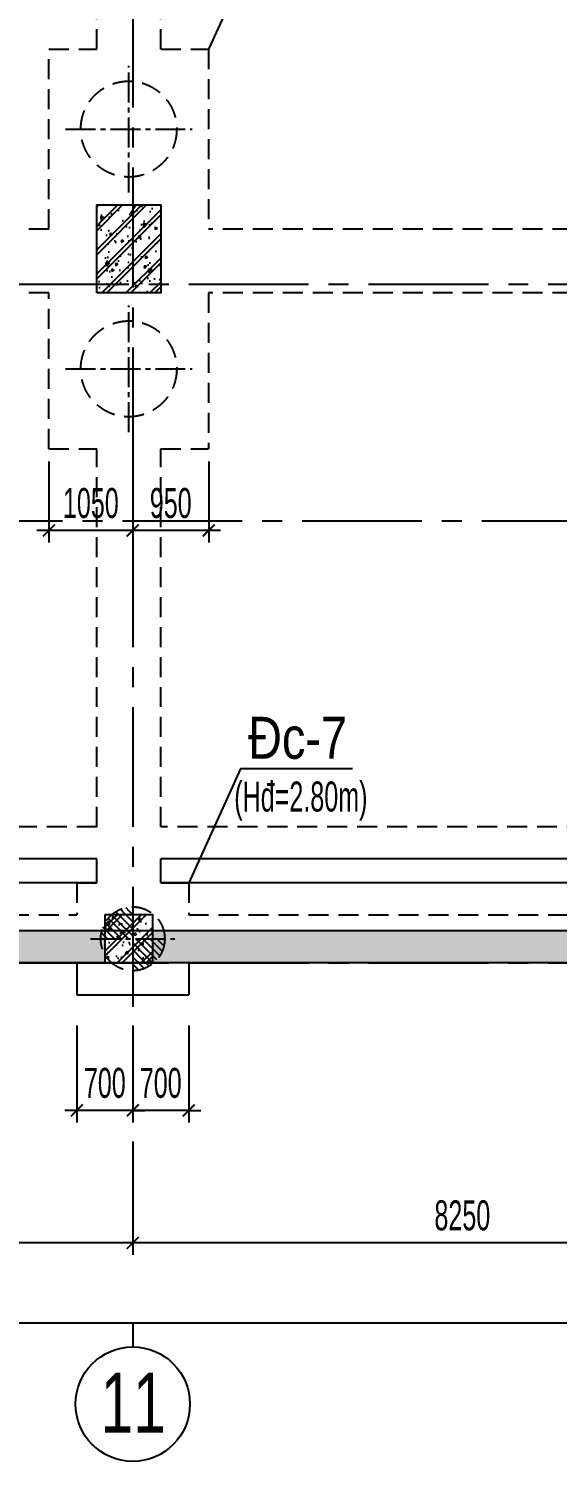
# Model space of a CAD drawing. Extents: x 1719887 to 1865417, y -150890 to 59748.
# Drawn here: x 1821127 to 1827744, y -125375 to -107451 of the extents above; entities that cross this region are included whole.
import ezdxf
from ezdxf.enums import TextEntityAlignment as Align

# ---------------------------------------------------------------- set-up
doc = ezdxf.new("R2010")
doc.units = 0
doc.header["$LTSCALE"] = 1000
doc.header["$MEASUREMENT"] = 0
doc.header["$PDMODE"] = 3
doc.linetypes.add('CENTER2', pattern=[1.125, 0.75, -0.125, 0.125, -0.125])
doc.linetypes.add('HIDDEN', pattern=[0.375, 0.25, -0.125])
doc.layers.get('0').update_dxf_attribs({"linetype": 'CONTINUOUS'})
doc.layers.get('Defpoints').update_dxf_attribs({"linetype": 'CONTINUOUS'})
for name, color, linetype in [('CDC.01.AXIS', 160, 'CENTER2'), ('CDC.02.DIM', 1, 'CONTINUOUS'), ('CDC.03.BORDER', 3, 'CONTINUOUS'), ('CDC.04.HIDDEN', 8, 'HIDDEN'), ('CDC.05.STEEL', 4, 'CONTINUOUS'), ('CDC.06.TEXT', 2, 'CONTINUOUS'), ('CDC.10.HATCH', 9, 'CONTINUOUS'), ('CDC.11.NOTE', 8, 'CONTINUOUS'), ('KCS_CHI', 1, 'CONTINUOUS')]:
    doc.layers.add(name, color=color, linetype=linetype)
doc.styles.add('ARIAL', font='arial.ttf', dxfattribs={"width": 0.6})
doc.dimstyles.new('D150', dxfattribs={"dimscale": 150, "dimtxt": 2.5, "dimasz": 1, "dimexe": 1, "dimexo": 0, "dimgap": 1, "dimtad": 1, "dimdec": 0, "dimdsep": 46, "dimtxsty": 'ARIAL', "dimblk": 'ARCHTICK', "dimcen": 1, "dimdle": 1, "dimclrd": 1, "dimclre": 1, "dimclrt": 2, "dimadec": 0, "dimazin": 0, "dimtfac": 0.00072, "dimtdec": 0, "dimtix": 1, "dimtmove": 2, "dimatfit": 3, "dimldrblk": 'ARCHTICK', "dimfxl": 1, "dimtolj": 1, "dimlwd": -1, "dimlwe": -1, "dimarcsym": 0})

# ---------------------------------------------------------------- blocks, each defined once
blk = doc.blocks.new('_ARCHTICK')
at = {"color": 0, "linetype": 'ByBlock', "const_width": 0.15}
blk.add_lwpolyline([(-0.5, -0.5), (0.5, 0.5)], dxfattribs=at)
blk = doc.blocks.new('*D15')
at = {"layer": 'CDC.02.DIM', "color": 1, "transparency": 16777216}
for p, q in [((1734550, -121372), (1734550, -123792)), ((1838480, -121372), (1838480, -123792)), ((1734400, -123642), (1838630, -123642))]:
    blk.add_line(p, q, dxfattribs=at)
at = {"layer": 'Defpoints', "color": 0, "transparency": 16777216}
for p in [(1734550, -121372), (1838480, -121372), (1838480, -123642)]:
    blk.add_point(p, dxfattribs=at)
at = {"layer": 'CDC.02.DIM', "color": 1, "transparency": 16777216, "xscale": 150, "yscale": 150, "zscale": 150, "rotation": 180}
blk.add_blockref('_ARCHTICK', (1734550, -123642), dxfattribs=at)
at = {"layer": 'CDC.02.DIM', "color": 1, "transparency": 16777216, "xscale": 150, "yscale": 150, "zscale": 150}
blk.add_blockref('_ARCHTICK', (1838480, -123642), dxfattribs=at)
at = {"layer": 'CDC.02.DIM', "color": 2, "transparency": 16777216, "insert": (1786515, -123300), "char_height": 375, "attachment_point": 5, "style": 'ARIAL'}
blk.add_mtext('\\A1;103930', dxfattribs=at)
blk = doc.blocks.new('MONG')
at = {"layer": 'CDC.10.HATCH'}
h = blk.add_hatch(dxfattribs=at)
h.set_pattern_fill('CHAU-01', color=256, scale=50, style=0, pattern_type=2)
h.set_pattern_definition([(230, (3571359.47, -183495.4), (-358.63009, 31.376067), [37.5, -412.5]), (175, (3571359.47, -183495.4), (69.37567, -376.09607), [30, -330]), (280.4514, (3571329.6, -183492.77), (-289.25469, -344.71977), [31.870095, -350.571056]), (226.1842, (3571359.47, -183595.4), (-533.62052, 82.75951), [56.25, -618.75]), (276.6356, (3571315, -183588.5), (-467.33135, -487.05894), [47.80514, -525.8565]), (171.1842, (3571359.47, -183595.4), (-467.33097, -487.0593), [45, -495]), (201, (3571309.47, -183570.4), (-298.453526, 201.309445), [37.5, -412.5]), (146, (3571309.47, -183570.4), (-121.657666, -362.57502), [30, -330]), (251.4514, (3571284.6, -183553.6), (-420.111314, -161.26525), [31.870095, -350.571056]), (217.5, (3571359.47, -183495.39), (-6.079928, -166.446927), [0, -326, 0, -335, 0, -331.25]), (187.5, (3571359.47, -183495.39), (-131.534769, -197.205856), [0, -191, 0, -318.5, 0, -126.25]), (147.5, (3571470.97, -183495.39), (-266.911218, 11.277436), [0, -125, 0, -390, 0, -517.5]), (137.5, (3571520.97, -183495.39), (-291.593085, -50.05249), [0, -162.5, 0, -259, 0, -367.5]), (225, (3571359.47, -183495.39), (150.26019, -150.26019), []), (225, (3571359.47, -183556.64), (150.26019, -150.26019), [])])
h.paths.add_polyline_path([(1822430, -110757), (1822780, -110757), (1822780, -110648), (1822430, -110648)])
h.paths.add_polyline_path([(1822430, -110648), (1822780, -110648), (1822780, -109657), (1822430, -109657)])
h.paths.add_polyline_path([(1821980, -110648), (1822430, -110648), (1822430, -109657), (1821980, -109657)])
h.paths.add_polyline_path([(1821980, -110757), (1822430, -110757), (1822430, -110648), (1821980, -110648)])
h = blk.add_hatch(dxfattribs=at)
h.set_pattern_fill('CHAU-01', color=256, scale=50, angle=270, style=0, pattern_type=2)
h.set_pattern_definition([(220, (3571436.36, -425858.9), (31.376067, -358.63009), [37.5, -412.5]), (275, (3571436.36, -425858.9), (-376.09607, 69.37567), [30, -330]), (169.5486, (3571438.98, -425888.8), (-344.71977, -289.25469), [31.870095, -350.571056]), (223.8158, (3571336.36, -425858.9), (82.75951, -533.62052), [56.25, -618.75]), (173.3644, (3571343.26, -425903.37), (-487.05894, -467.33135), [47.80514, -525.8565]), (278.8158, (3571336.36, -425858.9), (-487.0593, -467.33097), [45, -495]), (249, (3571361.36, -425908.9), (201.309445, -298.453526), [37.5, -412.5]), (304, (3571361.36, -425908.9), (-362.57502, -121.657666), [30, -330]), (198.5486, (3571378.14, -425933.78), (-161.26525, -420.111314), [31.870095, -350.571056]), (232.5, (3571436.36, -425858.9), (-166.446927, -6.079928), [0, -326, 0, -335, 0, -331.25]), (262.5, (3571436.36, -425858.9), (-197.205856, -131.534769), [0, -191, 0, -318.5, 0, -126.25]), (302.5, (3571436.36, -425747.4), (11.277436, -266.911218), [0, -125, 0, -390, 0, -517.5]), (312.5, (3571436.36, -425697.4), (-50.05249, -291.593085), [0, -162.5, 0, -259, 0, -367.5]), (225, (3571436.36, -425858.9), (-150.26019, 150.26019), []), (225, (3571375.11, -425858.9), (-150.26019, 150.26019), [])])
h.paths.add_polyline_path([(1822080, -119138), (1822680, -119138), (1822680, -118538), (1822080, -118538)])
h = blk.add_hatch(dxfattribs=at)
h.set_pattern_fill('CHAU-01', color=256, scale=80, style=0, pattern_type=2)
h.set_pattern_definition([(50, (0, 0), (573.80815, -50.20171), [60, -660]), (355, (0, 0), (-111.00107, 601.7537), [48, -528]), (100.4514, (47.8, -4.2), (462.8075, 551.55163), [50.99215, -560.91369]), (46.1842, (0, 160), (853.79284, -132.4152), [90, -990]), (96.6356, (71.15, 149), (747.73016, 779.2943), [76.48823, -841.3704]), (351.1842, (0, 160), (747.72956, 779.2949), [72, -792]), (21, (80, 120), (477.52564, -322.09511), [60, -660]), (326, (80, 120), (194.65227, 580.12004), [48, -528]), (71.4514, (119.8, 93.16), (672.1781, 258.0244), [50.99215, -560.91369]), (37.5, (0, 0), (9.727884, 266.315083), [0, -521.6, 0, -536, 0, -530]), (7.5, (0, 0), (210.45563, 315.52937), [0, -305.6, 0, -509.6, 0, -202]), (327.5, (-178.4, 0), (427.05795, -18.043897), [0, -200, 0, -624, 0, -828]), (317.5, (-258.4, 0), (466.548935, 80.083986), [0, -260, 0, -414.4, 0, -588]), (45, (0, 0), (-240.416306, 240.416306), []), (45, (0, 98), (-240.416306, 240.416306), [])])
h.paths.add_polyline_path([(1837881, -118738), (1830790, -118738), (1830790, -119138), (1837881, -119138)])
h.paths.add_polyline_path([(1830190, -118738), (1822680, -118738), (1822680, -119138), (1830190, -119138)])
h.paths.add_polyline_path([(1822080, -118738), (1814480, -118738), (1814480, -119138), (1822080, -119138)])
h.paths.add_polyline_path([(1813880, -118738), (1806230, -118737), (1806230, -119137), (1813880, -119138)])
h.paths.add_polyline_path([(1805630, -118737), (1798170, -118737), (1798170, -119137), (1805630, -119137)])
h.paths.add_polyline_path([(1797570, -118737), (1790304, -118737), (1790304, -119137), (1797570, -119137)])
h.paths.add_polyline_path([(1789255, -118737), (1781880, -118737), (1781880, -119137), (1789255, -119137)])
h.paths.add_polyline_path([(1765130, -118737), (1757480, -118737), (1757480, -119137), (1765130, -119137)])
h.paths.add_polyline_path([(1756880, -118737), (1749280, -118737), (1749280, -119137), (1756880, -119137)])
h.paths.add_polyline_path([(1748680, -118737), (1741170, -118737), (1741170, -119137), (1748680, -119137)])
h.paths.add_polyline_path([(1740570, -118737), (1735149, -118737), (1735149, -119137), (1740570, -119137)])
at = {"layer": 'CDC.01.AXIS', "ltscale": 2}
for p, q in [((1822430, -61938), (1822430, -120474)), ((1733131, -110648), (1840145, -110648)), ((1734550, -113608), (1840145, -113608)), ((1733131, -119138), (1840145, -119138))]:
    blk.add_line(p, q, dxfattribs=at)
at = {"layer": 'CDC.05.STEEL'}
for p, q in [((1837881, -118738), (1735149, -118737)), ((1838481, -119138), (1734550, -119137))]:
    blk.add_line(p, q, dxfattribs=at)
at = {"layer": 'CDC.05.STEEL', "ltscale": 2000}
for points in [[(1821980, -110757), (1821980, -109657), (1822780, -109657), (1822780, -110757)], [(1822080, -118538), (1822080, -119138), (1822680, -119138), (1822680, -118538)]]:
    blk.add_lwpolyline(points, close=True, dxfattribs=at)
blk = doc.blocks.new('*D33')
at = {"layer": 'CDC.02.DIM', "color": 1, "transparency": 16777216}
for p, q in [((1822430, -121372), (1822430, -122792)), ((1830680, -121372), (1830680, -122792)), ((1830830, -122642), (1822280, -122642))]:
    blk.add_line(p, q, dxfattribs=at)
at = {"layer": 'Defpoints', "color": 0, "transparency": 16777216}
for p in [(1822430, -121372), (1830680, -121372), (1822430, -122642)]:
    blk.add_point(p, dxfattribs=at)
at = {"layer": 'CDC.02.DIM', "color": 1, "transparency": 16777216, "xscale": 150, "yscale": 150, "zscale": 150, "rotation": 180}
blk.add_blockref('_ARCHTICK', (1822430, -122642), dxfattribs=at)
at = {"layer": 'CDC.02.DIM', "color": 1, "transparency": 16777216, "xscale": 150, "yscale": 150, "zscale": 150}
blk.add_blockref('_ARCHTICK', (1830680, -122642), dxfattribs=at)
at = {"layer": 'CDC.02.DIM', "color": 2, "transparency": 16777216, "insert": (1826555, -122300), "char_height": 375, "attachment_point": 5, "style": 'ARIAL'}
blk.add_mtext('\\A1;8250', dxfattribs=at)
blk = doc.blocks.new('*D34')
at = {"layer": 'CDC.02.DIM', "color": 1, "transparency": 16777216}
for p, q in [((1814180, -121372), (1814180, -122792)), ((1822430, -121372), (1822430, -122792)), ((1822580, -122642), (1814030, -122642))]:
    blk.add_line(p, q, dxfattribs=at)
at = {"layer": 'Defpoints', "color": 0, "transparency": 16777216}
for p in [(1814180, -121372), (1822430, -121372), (1814180, -122642)]:
    blk.add_point(p, dxfattribs=at)
at = {"layer": 'CDC.02.DIM', "color": 1, "transparency": 16777216, "xscale": 150, "yscale": 150, "zscale": 150, "rotation": 180}
blk.add_blockref('_ARCHTICK', (1814180, -122642), dxfattribs=at)
at = {"layer": 'CDC.02.DIM', "color": 1, "transparency": 16777216, "xscale": 150, "yscale": 150, "zscale": 150}
blk.add_blockref('_ARCHTICK', (1822430, -122642), dxfattribs=at)
at = {"layer": 'CDC.02.DIM', "color": 2, "transparency": 16777216, "insert": (1818305, -122300), "char_height": 375, "attachment_point": 5, "style": 'ARIAL'}
blk.add_mtext('\\A1;8250', dxfattribs=at)
blk = doc.blocks.new('*D229')
at = {"layer": 'CDC.02.DIM', "color": 1, "transparency": 16777216}
for p, q in [((1822430, -112867), (1822430, -113879)), ((1823380, -112867), (1823380, -113879)), ((1823530, -113729), (1822280, -113729))]:
    blk.add_line(p, q, dxfattribs=at)
at = {"layer": 'Defpoints', "color": 0, "transparency": 16777216}
for p in [(1822430, -112867), (1823380, -112867), (1822430, -113729)]:
    blk.add_point(p, dxfattribs=at)
at = {"layer": 'CDC.02.DIM', "color": 1, "transparency": 16777216, "xscale": 150, "yscale": 150, "zscale": 150, "rotation": 180}
blk.add_blockref('_ARCHTICK', (1822430, -113729), dxfattribs=at)
at = {"layer": 'CDC.02.DIM', "color": 1, "transparency": 16777216, "xscale": 150, "yscale": 150, "zscale": 150}
blk.add_blockref('_ARCHTICK', (1823380, -113729), dxfattribs=at)
at = {"layer": 'CDC.02.DIM', "color": 2, "transparency": 16777216, "insert": (1822905, -113388), "char_height": 375, "attachment_point": 5, "style": 'ARIAL'}
blk.add_mtext('\\A1;950', dxfattribs=at)
blk = doc.blocks.new('*D230')
at = {"layer": 'CDC.02.DIM', "color": 1, "transparency": 16777216}
for p, q in [((1821380, -112867), (1821380, -113879)), ((1822430, -112867), (1822430, -113879)), ((1822580, -113729), (1821230, -113729))]:
    blk.add_line(p, q, dxfattribs=at)
at = {"layer": 'Defpoints', "color": 0, "transparency": 16777216}
for p in [(1821380, -112867), (1822430, -112867), (1821380, -113729)]:
    blk.add_point(p, dxfattribs=at)
at = {"layer": 'CDC.02.DIM', "color": 1, "transparency": 16777216, "xscale": 150, "yscale": 150, "zscale": 150, "rotation": 180}
blk.add_blockref('_ARCHTICK', (1821380, -113729), dxfattribs=at)
at = {"layer": 'CDC.02.DIM', "color": 1, "transparency": 16777216, "xscale": 150, "yscale": 150, "zscale": 150}
blk.add_blockref('_ARCHTICK', (1822430, -113729), dxfattribs=at)
at = {"layer": 'CDC.02.DIM', "color": 2, "transparency": 16777216, "insert": (1821905, -113388), "char_height": 375, "attachment_point": 5, "style": 'ARIAL'}
blk.add_mtext('\\A1;1050', dxfattribs=at)
blk = doc.blocks.new('*D309')
at = {"layer": 'CDC.02.DIM', "color": 1, "transparency": 16777216}
for p, q in [((1822430, -119923), (1822430, -121135)), ((1823130, -119923), (1823130, -121135)), ((1822430, -120985), (1822280, -120985)), ((1823130, -120985), (1822430, -120985)), ((1823130, -120985), (1823280, -120985))]:
    blk.add_line(p, q, dxfattribs=at)
at = {"layer": 'Defpoints', "color": 0, "transparency": 16777216}
for p in [(1822430, -119923), (1823130, -119923), (1822430, -120985)]:
    blk.add_point(p, dxfattribs=at)
at = {"layer": 'CDC.02.DIM', "color": 1, "transparency": 16777216, "xscale": 150, "yscale": 150, "zscale": 150}
blk.add_blockref('_ARCHTICK', (1822430, -120985), dxfattribs=at)
at = {"layer": 'CDC.02.DIM', "color": 1, "transparency": 16777216, "xscale": 150, "yscale": 150, "zscale": 150, "rotation": 180}
blk.add_blockref('_ARCHTICK', (1823130, -120985), dxfattribs=at)
at = {"layer": 'CDC.02.DIM', "color": 2, "transparency": 16777216, "insert": (1822780, -120643), "char_height": 375, "attachment_point": 5, "style": 'ARIAL'}
blk.add_mtext('\\A1;700', dxfattribs=at)
blk = doc.blocks.new('*D310')
at = {"layer": 'CDC.02.DIM', "color": 1, "transparency": 16777216}
for p, q in [((1821730, -119923), (1821730, -121135)), ((1822430, -119923), (1822430, -121135)), ((1821730, -120985), (1821580, -120985)), ((1822430, -120985), (1821730, -120985)), ((1822430, -120985), (1822580, -120985))]:
    blk.add_line(p, q, dxfattribs=at)
at = {"layer": 'Defpoints', "color": 0, "transparency": 16777216}
for p in [(1821730, -119923), (1822430, -119923), (1821730, -120985)]:
    blk.add_point(p, dxfattribs=at)
at = {"layer": 'CDC.02.DIM', "color": 1, "transparency": 16777216, "xscale": 150, "yscale": 150, "zscale": 150}
blk.add_blockref('_ARCHTICK', (1821730, -120985), dxfattribs=at)
at = {"layer": 'CDC.02.DIM', "color": 1, "transparency": 16777216, "xscale": 150, "yscale": 150, "zscale": 150, "rotation": 180}
blk.add_blockref('_ARCHTICK', (1822430, -120985), dxfattribs=at)
at = {"layer": 'CDC.02.DIM', "color": 2, "transparency": 16777216, "insert": (1822080, -120643), "char_height": 375, "attachment_point": 5, "style": 'ARIAL'}
blk.add_mtext('\\A1;700', dxfattribs=at)

msp = doc.modelspace()

# ---------------------------------------------------------------- hatches: boundary and pattern name
at = {"layer": 'CDC.10.HATCH'}
h = msp.add_hatch(dxfattribs=at)
h.set_pattern_fill('ANSI31', color=256, scale=500, style=0)
h.set_pattern_definition([(135, (3599093.4, -37453.253), (44.1941738, 44.1941738), [])])
edge = h.paths.add_edge_path()
edge.add_line((1822429.7, -118437.6), (1822429.7, -118837.6))
edge.add_line((1822429.7, -118837.6), (1822029.7, -118837.6))
edge.add_ellipse((1822429.7, -118837.6), major_axis=(282.8, 282.8), ratio=1, start_angle=45, end_angle=135, ccw=False)
edge = h.paths.add_edge_path()
edge.add_line((1822429.7, -118837.6), (1822829.7, -118837.6))
edge.add_ellipse((1822429.7, -118837.6), major_axis=(282.8, 282.8), ratio=1, start_angle=225, end_angle=315, ccw=False)
edge.add_line((1822429.7, -119237.6), (1822429.7, -118837.6))

# ---------------------------------------------------------------- linework, layer by layer
at = {"layer": 'CDC.01.AXIS', "ltscale": 0.5}
for p, q in [((1822379.7, -109499.4), (1822379.7, -107915.4)), ((1821587.7, -108707.4), (1823171.7, -108707.4)), ((1822379.7, -112499.4), (1822379.7, -110915.4)), ((1821587.7, -111707.4), (1823171.7, -111707.4)), ((1822429.7, -118309.6), (1822429.7, -119365.6)), ((1821901.7, -118837.6), (1822957.7, -118837.6))]:
    msp.add_line(p, q, dxfattribs=at)
at = {"layer": 'CDC.03.BORDER'}
for p, q in [((1821979.7, -117837.6), (1814579.7, -117837.6)), ((1821979.7, -118137.6), (1821979.7, -117837.6)), ((1822779.7, -118137.6), (1822779.7, -117837.6)), ((1829989.7, -117837.6), (1822779.7, -117837.6)), ((1821979.7, -118137.6), (1814879.7, -118137.6)), ((1821729.7, -118137.6), (1821979.7, -118137.6)), ((1822779.7, -118137.6), (1823129.7, -118137.6)), ((1829989.7, -118137.6), (1822779.7, -118137.6)), ((1821729.7, -119137.1), (1821729.7, -119537.6)), ((1823129.7, -119137.1), (1823129.7, -119537.6)), ((1821729.7, -119537.6), (1823129.7, -119537.6))]:
    msp.add_line(p, q, dxfattribs=at)
at = {"layer": 'CDC.04.HIDDEN'}
for p, q in [((1821979.7, -107707.4), (1821979.7, -104297.7)), ((1822779.7, -107707.4), (1822779.7, -104297.7)), ((1821379.7, -109957.4), (1821379.7, -107707.4)), ((1821379.7, -107707.4), (1821979.7, -107707.4)), ((1822779.7, -107707.4), (1823379.7, -107707.4)), ((1823379.7, -107707.4), (1823379.7, -109957.4)), ((1821379.7, -109957.4), (1815179.7, -109957.4)), ((1827933.8, -109957.4), (1823379.7, -109957.4)), ((1821379.7, -110757.4), (1815179.7, -110757.4)), ((1821379.7, -112707.4), (1821379.7, -110757.4)), ((1827933.8, -110757.4), (1823379.7, -110757.4)), ((1823379.7, -110757.4), (1823379.7, -112707.4)), ((1821379.7, -112707.4), (1821979.7, -112707.4)), ((1821979.7, -117437.6), (1821979.7, -112707.4)), ((1822779.7, -112707.4), (1823379.7, -112707.4)), ((1822779.7, -117437.6), (1822779.7, -112707.4)), ((1821979.7, -117437.6), (1814579.7, -117437.6)), ((1829989.7, -117437.6), (1822779.7, -117437.6)), ((1821729.7, -118137.6), (1821729.7, -118537.1)), ((1823129.7, -118137.6), (1823129.7, -118537.1)), ((1814879.7, -118537.2), (1821731.1, -118537.1)), ((1823129.7, -118537.1), (1829791.1, -118537.1))]:
    msp.add_line(p, q, dxfattribs=at)
for centre, radius in [((1822379.7, -108707.4), 600), ((1822379.7, -111707.4), 600), ((1822429.7, -118837.6), 400)]:
    msp.add_circle(centre, radius, dxfattribs=at)
at = {"layer": 'CDC.11.NOTE'}
for points in [[(1825194.7, -106804.6), (1823790, -106804.6), (1823379.7, -107707.4)], [(1825181.7, -116713), (1823777, -116713), (1823129.6, -118137.5)]]:
    msp.add_lwpolyline(points, dxfattribs=at)
at = {"layer": 'KCS_CHI'}
msp.add_line((1822429.7, -123641.8), (1822429.7, -123943.7), dxfattribs=at)
msp.add_circle((1822429.7, -124659.6), 715.9, dxfattribs=at)

# ---------------------------------------------------------------- block references
at = {"layer": 'CDC.10.HATCH'}
msp.add_blockref('MONG', (0, 0), dxfattribs=at)

# ---------------------------------------------------------------- texts
at = {"layer": 'CDC.06.TEXT', "style": 'ARIAL'}
for s, height, width, p in [('Đc-7', 525, 0.8, (1824492.7, -116322.9)), ('(Hđ=2.80m)', 375, 0.6, (1824534.1, -117057.7))]:
    msp.add_text(s, height=height, dxfattribs=dict(at, width=width)).set_placement(p, align=Align.MIDDLE_CENTER)
at = {"layer": 'CDC.06.TEXT', "insert": (1822434.3, -124267), "char_height": 750, "width": 696.96, "attachment_point": 2, "line_spacing_factor": 0.938532}
msp.add_mtext('{\\fArial|b0|i0|c0|p34;\\W0.7;11}', dxfattribs=at)

# ---------------------------------------------------------------- dimensions: what is measured, and where the dimension line sits
at = {"layer": 'CDC.02.DIM'}
for base, p1, p2, picture, middle in [((1821379.7, -113729), (1822429.7, -112866.7), (1821379.7, -112866.7), '*D230', (1821904.7, -113387.5)), ((1822429.7, -113729), (1823379.7, -112866.7), (1822429.7, -112866.7), '*D229', (1822904.7, -113387.5)), ((1821729.8, -120984.9), (1822429.7, -119923), (1821729.8, -119923), '*D310', (1822079.8, -120643.4)), ((1822429.7, -120984.9), (1823129.8, -119923), (1822429.7, -119923), '*D309', (1822779.8, -120643.4)), ((1814179.7, -122641.8), (1822429.7, -121372.3), (1814179.7, -121372.3), '*D34', (1818304.7, -122300.3)), ((1822429.7, -122641.8), (1830679.7, -121372.3), (1822429.7, -121372.3), '*D33', (1826554.7, -122300.3))]:
    dim = msp.add_linear_dim(base=base, p1=p1, p2=p2, angle=180, dimstyle='D150', dxfattribs=at)
    dim.commit()
    dim.dimension.update_dxf_attribs({"geometry": picture, "text_midpoint": middle})
dim = msp.add_linear_dim(base=(1838479.7, -123641.8), p1=(1734549.7, -121372.3), p2=(1838479.7, -121372.3), dimstyle='D150', dxfattribs=at)
dim.commit()
dim.dimension.update_dxf_attribs({"geometry": '*D15', "text_midpoint": (1786514.7, -123300.2)})

doc.saveas('drawing.dxf')
